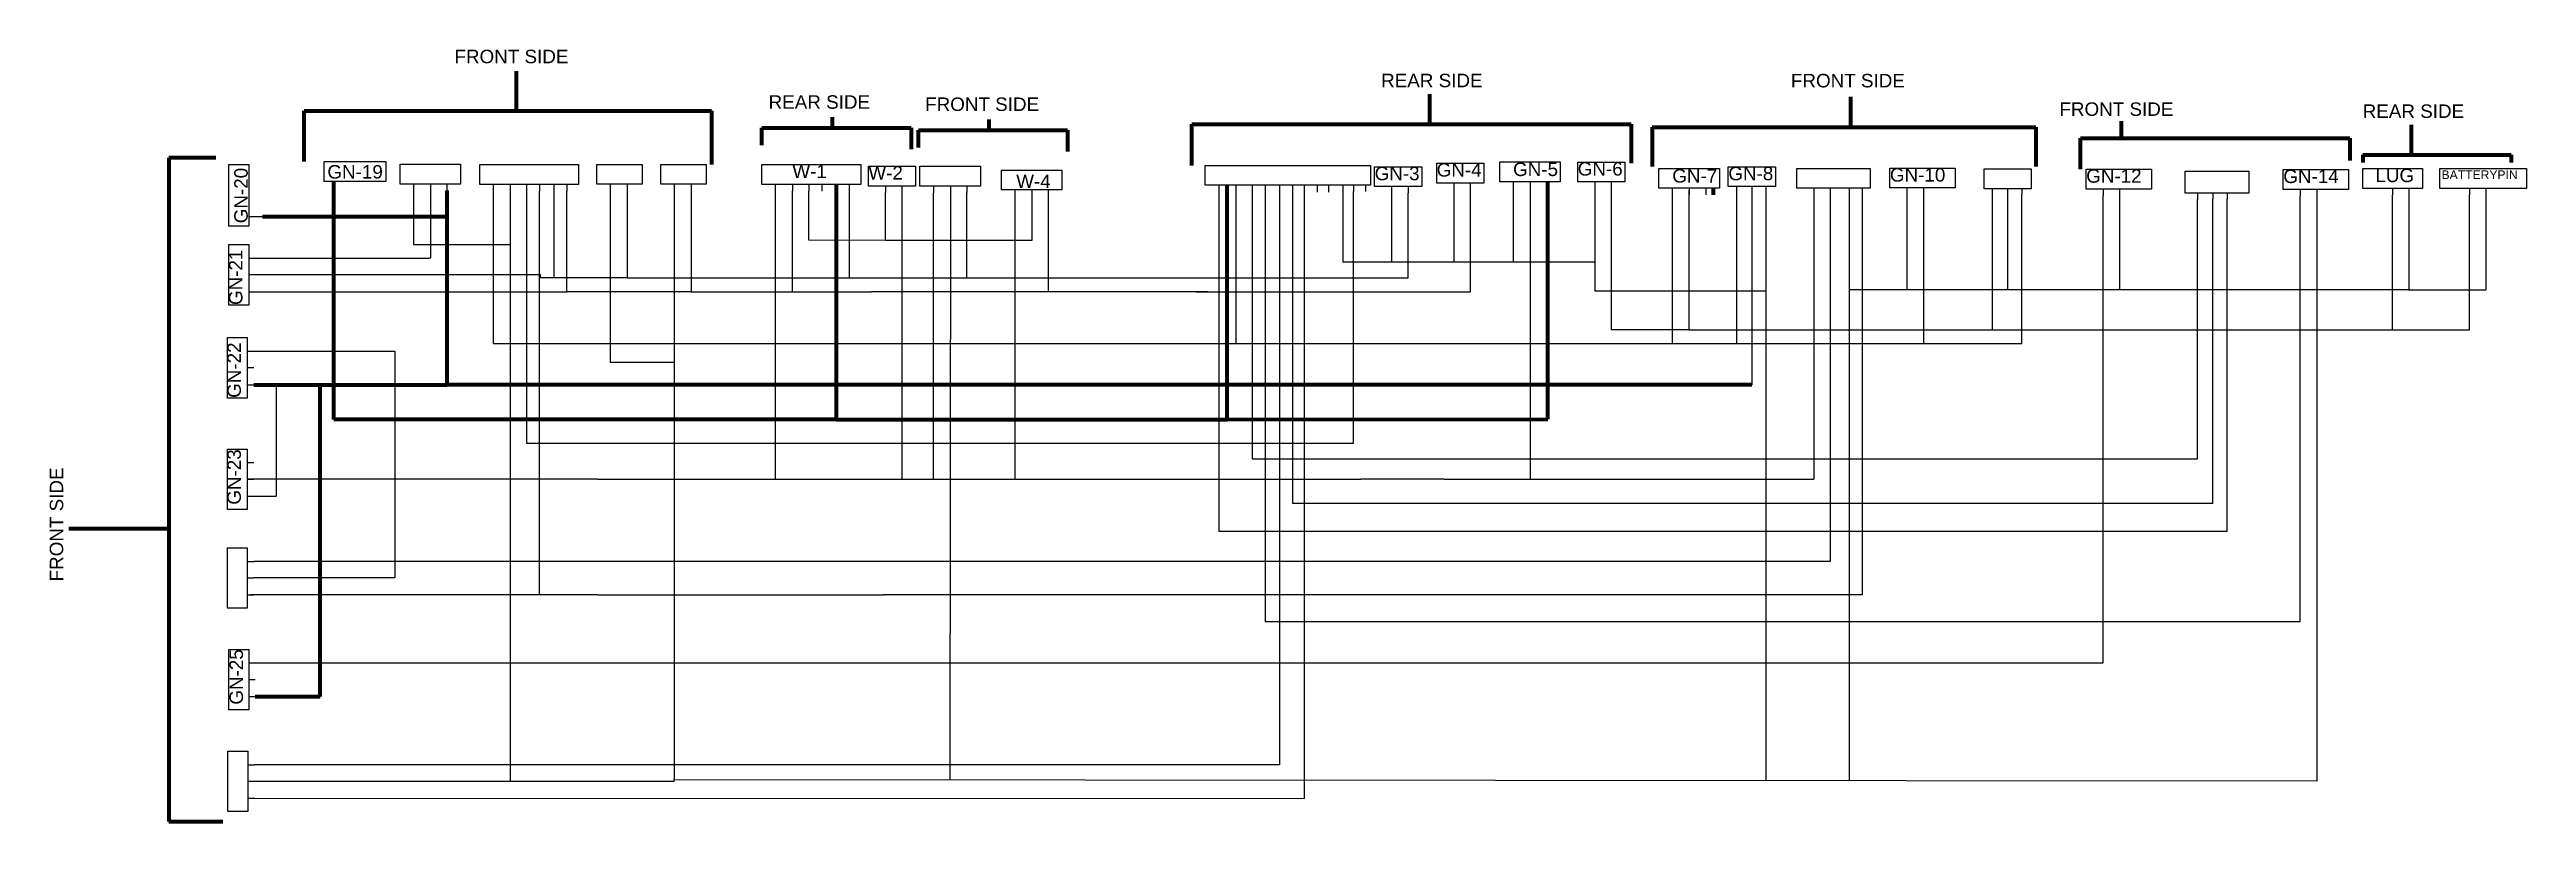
# Model space of a CAD drawing. Header units: inches. Extents: x 12786561 to 193554172, y 58310860 to 140776125.
# Drawn here: x 193551034 to 193554172, y 140775147 to 140776125 of the extents above.
import ezdxf

# ---------------------------------------------------------------- set-up
doc = ezdxf.new("R2010")
doc.units = ezdxf.units.IN
doc.header["$MEASUREMENT"] = 0
doc.styles.add('Annotative', font='arial.ttf')

# ---------------------------------------------------------------- blocks, each defined once
blk = doc.blocks.new('A$C785dddc0')
for p, q in [((1.98, 0.97), (1.98, 0)), ((4.51, 0.97), (4.51, 0.02)), ((6.95, 0.97), (6.95, 0.01))]:
    blk.add_line(p, q)
blk.add_lwpolyline([(0, 3.92), (8.97, 3.92), (8.97, 0.97), (0, 0.97)], close=True)

msp = doc.modelspace()

# ---------------------------------------------------------------- linework, layer by layer
at = {"lineweight": 211}
for p, q in [((193551625.4, 140776047.6), (193551625.4, 140776097.9)), ((193552782.5, 140776030.6), (193552782.5, 140776068.6)), ((193553316.1, 140776026.9), (193553316.1, 140776065.4)), ((193551356.5, 140775983.2), (193551356.5, 140776047.6)), ((193551356.5, 140776047.6), (193551872.4, 140776047.6)), ((193551872.4, 140776047.6), (193551872.4, 140775979.5)), ((193551936.4, 140776003.8), (193551936.4, 140776025.8)), ((193551936.4, 140776025.8), (193552125.3, 140776025.8)), ((193552025.9, 140776025.8), (193552025.9, 140776039.4)), ((193552125.3, 140776025.8), (193552125.3, 140775998.8)), ((193552134.7, 140776001), (193552134.7, 140776023)), ((193552134.7, 140776023), (193552323.5, 140776023)), ((193552224.2, 140776023), (193552224.2, 140776036.6)), ((193552323.5, 140776023), (193552323.5, 140775996)), ((193552481.2, 140775978.4), (193552481.2, 140776030.6)), ((193552481.2, 140776030.6), (193553037.6, 140776030.6)), ((193553037.6, 140776030.6), (193553037.6, 140775981.3)), ((193553064.1, 140776026.9), (193553550.4, 140776026.9)), ((193553064.1, 140776026.9), (193553064.1, 140775976.9)), ((193553550.4, 140776026.9), (193553550.4, 140775976.9)), ((193553659, 140776012.8), (193553659, 140776034.6)), ((193554026.1, 140775991.7), (193554026.1, 140776029.7)), ((193551244.4, 140775988.1), (193551184.8, 140775988.1)), ((193551184.8, 140775988.1), (193551184.8, 140775146.8)), ((193553606.9, 140775973.5), (193553606.9, 140776012.8)), ((193553606.9, 140776012.8), (193553703.2, 140776012.8)), ((193553703.2, 140776012.8), (193553830.3, 140776012.8)), ((193553830.3, 140776012.8), (193553948.3, 140776012.8)), ((193553948.3, 140776012.8), (193553948.3, 140775984.7)), ((193553964.4, 140775991.7), (193554152.5, 140775991.7)), ((193553964.4, 140775991.7), (193553964.4, 140775982)), ((193554152.5, 140775991.7), (193554152.5, 140775982)), ((193553141.7, 140775949.4), (193553141.7, 140775941.1)), ((193551184.8, 140775517.9), (193551058.1, 140775517.9)), ((193551184.8, 140775146.8), (193551253.4, 140775146.8))]:
    msp.add_line(p, q, dxfattribs=at)
at = {"lineweight": -3}
for p, q in [((193551393.9, 140775958), (193551393.9, 140775940.9)), ((193551393.9, 140775940.9), (193551393.9, 140775656.9)), ((193552524.7, 140775953.2), (193552524.7, 140775944.9)), ((193552623.3, 140775953.2), (193552623.3, 140775944.6)), ((193552639.9, 140775953.2), (193552639.9, 140775944.6)), ((193552654, 140775953.2), (193552654, 140775944.6)), ((193552672.2, 140775953.2), (193552672.2, 140775945.3)), ((193552685.9, 140775953.2), (193552685.9, 140775945.3)), ((193552700.9, 140775953.2), (193552700.9, 140775945.3)), ((193553289.7, 140775941.1), (193553289.7, 140775476.3)), ((193553313.8, 140775949.4), (193553313.8, 140775940.5)), ((193553330.1, 140775949.4), (193553330.1, 140775940.5)), ((193551286.3, 140775913.5), (193551303.5, 140775913.5)), ((193553289.7, 140775476.3), (193551292.5, 140775476.3))]:
    msp.add_line(p, q, dxfattribs=at)
at = {"color": 2, "lineweight": 211, "true_color": 0xf1eb1f}
for p, q in [((193551394.1, 140775656.3), (193551394.1, 140775958)), ((193552931.9, 140775656.6), (193552931.9, 140775957.5)), ((193552030.6, 140775954.1), (193552030.6, 140775656.3)), ((193552525.6, 140775656.3), (193552525.6, 140775953.2)), ((193552030.6, 140775656.3), (193551394.1, 140775656.3)), ((193552030.6, 140775656.3), (193552525.6, 140775656.3)), ((193552525.6, 140775656.3), (193552931.9, 140775656.6))]:
    msp.add_line(p, q, dxfattribs=at)
for p, q in [((193552812.8, 140775956), (193552812.8, 140775947.9)), ((193552833.6, 140775956), (193552833.6, 140775947.7)), ((193552991.5, 140775957.3), (193552991.5, 140775949.2)), ((193553012.3, 140775957.3), (193553012.3, 140775949.1)), ((193551494.7, 140775954.7), (193551494.7, 140775946.4)), ((193551516.3, 140775954.7), (193551516.3, 140775946.6)), ((193551537.1, 140775954.7), (193551537.1, 140775946.5)), ((193551595.8, 140775954.1), (193551595.8, 140775945.8)), ((193551617.4, 140775954.1), (193551617.4, 140775946)), ((193551638.2, 140775954.1), (193551638.2, 140775945.8)), ((193551654.7, 140775954.1), (193551654.7, 140775945.5)), ((193551672.7, 140775954.1), (193551672.7, 140775946.2)), ((193551689.2, 140775954.1), (193551689.2, 140775945.5)), ((193551744.2, 140775954.4), (193551744.2, 140775946.1)), ((193551765.8, 140775954.4), (193551765.8, 140775946.3)), ((193551825.1, 140775954.4), (193551825.1, 140775946.1)), ((193551846.7, 140775954.4), (193551846.7, 140775946.3)), ((193551953.3, 140775954.1), (193551953.3, 140775945.8)), ((193551974.9, 140775954.1), (193551974.9, 140775946)), ((193551995.7, 140775954.1), (193551995.7, 140775945.8)), ((193552012.2, 140775954.1), (193552012.2, 140775945.5)), ((193552030.2, 140775954.1), (193552030.2, 140775946.2)), ((193552046.8, 140775954.1), (193552046.8, 140775945.5)), ((193552092.8, 140775952.2), (193552092.8, 140775944.1)), ((193552113.6, 140775952.2), (193552113.6, 140775943.9)), ((193552153.5, 140775952.1), (193552153.5, 140775943.7)), ((193552175.1, 140775952.1), (193552175.1, 140775944)), ((193552195.9, 140775952.1), (193552195.9, 140775943.8)), ((193552515, 140775953.2), (193552515, 140775944.9)), ((193552536.6, 140775953.2), (193552536.6, 140775945.1)), ((193552557.4, 140775953.2), (193552557.4, 140775944.9)), ((193552573.9, 140775953.2), (193552573.9, 140775944.6)), ((193552591.9, 140775953.2), (193552591.9, 140775945.3)), ((193552608.5, 140775953.2), (193552608.5, 140775944.6)), ((193552734.1, 140775951.4), (193552734.1, 140775943.3)), ((193552755, 140775951.4), (193552755, 140775943.2)), ((193553171, 140775951.4), (193553171, 140775943.3)), ((193553190.5, 140775951.4), (193553190.5, 140775943.9)), ((193553208.3, 140775951.4), (193553208.3, 140775943.9)), ((193553268.9, 140775949.4), (193553268.9, 140775941.3)), ((193553289.7, 140775949.4), (193553289.7, 140775941.1)), ((193553387, 140775949.8), (193553387, 140775941.7)), ((193553407.8, 140775949.8), (193553407.8, 140775941.5)), ((193553495.1, 140775948.8), (193553495.1, 140775940.7)), ((193553514.6, 140775948.8), (193553514.6, 140775941.3)), ((193553532.4, 140775948.8), (193553532.4, 140775941.3)), ((193553635.6, 140775948.3), (193553635.6, 140775940.2)), ((193553656.4, 140775948.3), (193553656.4, 140775940)), ((193553755.3, 140775943.3), (193553755.3, 140775935.1)), ((193553774.7, 140775943.3), (193553774.7, 140775935.7)), ((193553792.5, 140775943.3), (193553792.5, 140775935.7)), ((193553885.3, 140775947.8), (193553885.3, 140775939.7)), ((193553906.2, 140775947.8), (193553906.2, 140775939.5)), ((193554002, 140775949), (193554002, 140775940.9)), ((193554022.9, 140775949), (193554022.9, 140775940.8)), ((193554099.8, 140775949.1), (193554099.8, 140775941)), ((193554120.6, 140775949.1), (193554120.6, 140775940.8)), ((193551286.3, 140775860.7), (193551294.6, 140775860.7)), ((193551286.3, 140775839.9), (193551294.4, 140775839.9)), ((193551286.3, 140775818.3), (193551294.6, 140775818.3)), ((193551284.3, 140775742.8), (193551292.5, 140775742.8)), ((193551284.3, 140775722), (193551292.4, 140775722)), ((193551284.3, 140775700.4), (193551292.6, 140775700.4)), ((193551284.3, 140775601.6), (193551292.5, 140775601.6)), ((193551284.3, 140775580.8), (193551292.4, 140775580.8)), ((193551284.3, 140775559.2), (193551292.6, 140775559.2)), ((193551284.3, 140775476.3), (193551292.5, 140775476.3)), ((193551284.3, 140775455.5), (193551292.4, 140775455.5)), ((193551284.3, 140775433.9), (193551292.6, 140775433.9)), ((193551286.2, 140775347.7), (193551294.5, 140775347.7)), ((193551286.2, 140775326.9), (193551294.3, 140775326.9)), ((193551286.2, 140775305.3), (193551294.5, 140775305.3)), ((193551285, 140775218.6), (193551293.3, 140775218.6)), ((193551285, 140775197.8), (193551293.1, 140775197.8)), ((193551285, 140775176.2), (193551293.3, 140775176.2))]:
    msp.add_line(p, q)
at = {"color": 70, "lineweight": -3}
for p, q in [((193551393.9, 140775656.9), (193551393.9, 140775940.9)), ((193552030.2, 140775946.2), (193552030.2, 140775656.9)), ((193552524.7, 140775944.9), (193552524.7, 140775656.9)), ((193552930.5, 140775656.9), (193552930.5, 140775949.2)), ((193551393.9, 140775656.9), (193552030.2, 140775656.9)), ((193552030.2, 140775656.9), (193552930.5, 140775656.9))]:
    msp.add_line(p, q, dxfattribs=at)
at = {"color": 250, "lineweight": -3}
for p, q in [((193551494.7, 140775946.4), (193551494.7, 140775878.1)), ((193551617.4, 140775946), (193551617.4, 140775197.8)), ((193551744.2, 140775946.1), (193551744.2, 140775728.9)), ((193551825.1, 140775946.1), (193551825.1, 140775199.6)), ((193551995.7, 140775883.4), (193551995.7, 140775945.8)), ((193552092.8, 140775883.3), (193552092.8, 140775944.1)), ((193552175.1, 140775944), (193552174.4, 140775199.3)), ((193552278.3, 140775939.1), (193552278.3, 140775883.2)), ((193552672.2, 140775945.3), (193552672.2, 140775856.2)), ((193552734.1, 140775943.3), (193552734.1, 140775856.2)), ((193552812.8, 140775947.9), (193552812.8, 140775856.2)), ((193552888, 140775949.2), (193552888, 140775856.2)), ((193552991.5, 140775949.2), (193552991.5, 140775819.3)), ((193553208.3, 140775943.9), (193553208.3, 140775198.4)), ((193553313.8, 140775940.5), (193553313.8, 140775198.3)), ((193553387, 140775941.7), (193553387, 140775820.7)), ((193553514.6, 140775941.3), (193553514.6, 140775820.7)), ((193553656.4, 140775940), (193553656.4, 140775820.7)), ((193553906.2, 140775939.5), (193553906.2, 140775197.8)), ((193554022.9, 140775940.8), (193554022.9, 140775820.7)), ((193554120.6, 140775940.8), (193554120.6, 140775820.7)), ((193551494.7, 140775878.1), (193551617.4, 140775878.1)), ((193552092.8, 140775883.3), (193551995.7, 140775883.4)), ((193552175, 140775883.2), (193552092.8, 140775883.3)), ((193552278.3, 140775883.2), (193552175, 140775883.2)), ((193552672.2, 140775856.2), (193552734.1, 140775856.2)), ((193552734.1, 140775856.2), (193552812.8, 140775856.2)), ((193552812.8, 140775856.2), (193552991.5, 140775856.2)), ((193552991.5, 140775819.3), (193553208.3, 140775819.3)), ((193553387, 140775820.7), (193553313.8, 140775820.7)), ((193553514.6, 140775820.7), (193553387, 140775820.7)), ((193553656.4, 140775820.7), (193553514.6, 140775820.7)), ((193554022.9, 140775820.7), (193553656.4, 140775820.7)), ((193554022.9, 140775820.7), (193554120.6, 140775820.7)), ((193551744.2, 140775728.9), (193551825.1, 140775728.9)), ((193551293.1, 140775197.8), (193551825.1, 140775197.8)), ((193553906.2, 140775197.8), (193551825.1, 140775199.6)), ((193551825.1, 140775197.8), (193551825.1, 140775199.6))]:
    msp.add_line(p, q, dxfattribs=at)
at = {"color": 252}
for p, q in [((193551516.3, 140775946.6), (193551516.3, 140775860.7)), ((193551294.6, 140775860.7), (193551514.5, 140775860.7)), ((193551516.3, 140775860.7), (193551514.5, 140775860.7))]:
    msp.add_line(p, q, dxfattribs=at)
at = {"color": 1, "lineweight": 140}
for p, q in [((193551537.1, 140775946.5), (193551537.1, 140775700.4)), ((193551303.5, 140775913.5), (193551537.1, 140775913.5)), ((193551292.6, 140775700.4), (193551537.1, 140775700.4)), ((193551376.8, 140775305.3), (193551376.8, 140775700.4)), ((193553190.5, 140775700.4), (193551537.1, 140775700.4)), ((193551294.5, 140775305.3), (193551376.8, 140775305.3))]:
    msp.add_line(p, q, dxfattribs=at)
at = {"color": 2, "lineweight": -3}
for p, q in [((193551595.8, 140775945.8), (193551595.8, 140775752.7)), ((193552536.6, 140775945.1), (193552536.6, 140775752.7)), ((193553089.7, 140775946.1), (193553089.7, 140775752.7)), ((193553171, 140775943.3), (193553171, 140775752.7)), ((193553407.8, 140775941.5), (193553407.8, 140775752.7)), ((193553532.4, 140775752.7), (193553532.4, 140775941.3)), ((193551595.8, 140775752.7), (193553532.4, 140775752.7))]:
    msp.add_line(p, q, dxfattribs=at)
at = {"color": 192, "lineweight": -3}
for p, q in [((193551638.2, 140775945.8), (193551638.2, 140775626.1)), ((193552685.9, 140775626.1), (193552685.9, 140775945.3)), ((193551638.2, 140775626.1), (193552685.9, 140775626.1))]:
    msp.add_line(p, q, dxfattribs=at)
at = {"color": 170, "lineweight": -3}
for p, q in [((193551654.7, 140775433.9), (193551654.7, 140775945.5)), ((193553330.1, 140775940.5), (193553330.1, 140775433.9)), ((193551654.7, 140775433.9), (193551288.4, 140775433.9)), ((193551728.4, 140775433.9), (193551654.7, 140775433.9)), ((193551728.4, 140775433.9), (193552090.5, 140775433.9)), ((193553330.1, 140775433.9), (193552090.5, 140775433.9))]:
    msp.add_line(p, q, dxfattribs=at)
at = {"color": 4}
for p, q in [((193551672.7, 140775946.2), (193551672.7, 140775835.9)), ((193551765.8, 140775946.3), (193551765.8, 140775835.9)), ((193552046.8, 140775945.5), (193552046.8, 140775835.9)), ((193552195.9, 140775835.9), (193552195.9, 140775943.8)), ((193552755, 140775835.9), (193552755, 140775943.2)), ((193551294.4, 140775839.9), (193551655.7, 140775839.9)), ((193551655.7, 140775835.9), (193551655.7, 140775839.9)), ((193551765.8, 140775835.9), (193551655.7, 140775835.9)), ((193551765.8, 140775835.9), (193552307.1, 140775835.9)), ((193552307.1, 140775835.9), (193552580.9, 140775835.9)), ((193552580.9, 140775835.9), (193552755, 140775835.9))]:
    msp.add_line(p, q, dxfattribs=at)
at = {"color": 30}
for p, q in [((193551689.2, 140775818.3), (193551689.2, 140775945.5)), ((193551846.7, 140775946.3), (193551846.7, 140775835.9)), ((193551974.9, 140775818.3), (193551974.9, 140775946)), ((193552299.1, 140775938.9), (193552299.1, 140775818.3)), ((193552833.6, 140775947.7), (193552833.6, 140775818.3)), ((193551846.7, 140775835.9), (193551846.7, 140775818.3)), ((193551294.6, 140775818.3), (193551689.2, 140775818.3)), ((193551846.7, 140775818.3), (193551689.2, 140775818.3)), ((193551846.7, 140775818.3), (193552075, 140775818.3)), ((193552471.9, 140775818.3), (193552075, 140775818.3)), ((193552501.3, 140775818.3), (193552471.9, 140775818.3)), ((193552486.6, 140775818.3), (193552833.6, 140775818.3))]:
    msp.add_line(p, q, dxfattribs=at)
at = {"color": 25, "lineweight": -3}
for p, q in [((193551953.3, 140775945.8), (193551953.3, 140775580.8)), ((193552113.6, 140775943.9), (193552113.6, 140775580.8)), ((193552153.5, 140775580.8), (193552153.5, 140775943.7)), ((193552256.7, 140775938.9), (193552256.7, 140775580.8)), ((193552909.6, 140775949.4), (193552909.6, 140775580.8)), ((193553268.9, 140775941.3), (193553268.9, 140775580.8)), ((193551728.2, 140775580.8), (193551284.3, 140775580.8)), ((193551728.2, 140775580.8), (193552695.1, 140775580.8)), ((193552800.9, 140775580.8), (193552695.1, 140775580.8)), ((193552800.9, 140775580.8), (193553268.9, 140775580.8))]:
    msp.add_line(p, q, dxfattribs=at)
at = {"color": 151, "lineweight": -3}
for p, q in [((193552515, 140775944.9), (193552515, 140775514.6)), ((193553792.5, 140775514.6), (193553792.5, 140775935.7)), ((193552515, 140775514.6), (193553792.5, 140775514.6))]:
    msp.add_line(p, q, dxfattribs=at)
at = {"color": 11, "lineweight": -3}
for p, q in [((193552557.4, 140775944.9), (193552557.4, 140775606.3)), ((193553755.3, 140775606.3), (193553755.3, 140775935.1)), ((193552557.4, 140775606.3), (193553755.3, 140775606.3))]:
    msp.add_line(p, q, dxfattribs=at)
at = {"color": 109, "lineweight": -3}
for p, q in [((193552573.9, 140775944.6), (193552573.9, 140775400.1)), ((193553885.3, 140775400.1), (193553885.3, 140775939.5)), ((193552573.9, 140775400.1), (193553885.3, 140775400.1))]:
    msp.add_line(p, q, dxfattribs=at)
at = {"color": 54, "lineweight": -3, "true_color": 0x979517}
for p, q in [((193552591.9, 140775945.3), (193552591.9, 140775218.6)), ((193552591.9, 140775218.6), (193551293.3, 140775218.6))]:
    msp.add_line(p, q, dxfattribs=at)
at = {"color": 67, "lineweight": -3}
for p, q in [((193552608.5, 140775944.6), (193552608.5, 140775550.1)), ((193553774.7, 140775550.1), (193553774.7, 140775935.7)), ((193552608.5, 140775550.1), (193553774.7, 140775550.1))]:
    msp.add_line(p, q, dxfattribs=at)
at = {"color": 51, "lineweight": -3, "true_color": 0xffff9e}
for p in [(193552623.3, 140775944.6), (193551293.3, 140775176.2)]:
    msp.add_line(p, (193552623.3, 140775176.1), dxfattribs=at)
at = {"color": 14, "lineweight": -3, "ltscale": 10}
for p, q in [((193553012.3, 140775949.1), (193553012.3, 140775769.9)), ((193553111.3, 140775769.9), (193553111.3, 140775946.4)), ((193553495.1, 140775940.7), (193553495.1, 140775769.9)), ((193554002, 140775769.9), (193554002, 140775940.9)), ((193554099.8, 140775770), (193554099.8, 140775941)), ((193553111.3, 140775769.9), (193553012.3, 140775769.9)), ((193553111.3, 140775769.9), (193553495.1, 140775769.9)), ((193553495.1, 140775769.9), (193554002, 140775769.9)), ((193554002, 140775769.9), (193554099.8, 140775769.9))]:
    msp.add_line(p, q, dxfattribs=at)
at = {"color": 1}
for p, q in [((193553190.5, 140775943.9), (193553190.5, 140775700.4)), ((193551320.9, 140775700.4), (193551320.9, 140775559.2)), ((193551292.6, 140775559.2), (193551320.9, 140775559.2))]:
    msp.add_line(p, q, dxfattribs=at)
at = {"color": 231, "lineweight": -3}
for p, q in [((193553635.6, 140775347.7), (193553635.6, 140775940.2)), ((193551286.2, 140775347.7), (193551950, 140775347.7)), ((193551950, 140775347.7), (193553635.6, 140775347.7))]:
    msp.add_line(p, q, dxfattribs=at)
at = {"color": 92}
for p, q in [((193551292.5, 140775742.8), (193551471.1, 140775742.8)), ((193551471.1, 140775742.8), (193551471.1, 140775455.5)), ((193551471.1, 140775455.5), (193551292.4, 140775455.5))]:
    msp.add_line(p, q, dxfattribs=at)
at = {"lineweight": -3}
for points in [[(193551286.3, 140775901.5), (193551261.1, 140775901.5), (193551261.1, 140775979.3), (193551286.3, 140775979.3)], [(193551381.9, 140775958), (193551381.9, 140775983.2), (193551459.7, 140775983.2), (193551459.7, 140775958)]]:
    msp.add_lwpolyline(points, close=True, dxfattribs=at)
for points in [[(193551477.8, 140775979.9), (193551554.4, 140775979.9), (193551554.4, 140775954.7), (193551477.8, 140775954.7)], [(193551578.9, 140775979.3), (193551704, 140775979.3), (193551704, 140775954.1), (193551578.9, 140775954.1)], [(193551727.3, 140775979.5), (193551784.8, 140775979.5), (193551784.8, 140775954.4), (193551727.3, 140775954.4)], [(193551808.2, 140775979.5), (193551865.6, 140775979.5), (193551865.6, 140775954.4), (193551808.2, 140775954.4)], [(193551936.4, 140775979.3), (193552061.5, 140775979.3), (193552061.5, 140775954.1), (193551936.4, 140775954.1)], [(193552071.2, 140775977.4), (193552130.8, 140775977.4), (193552130.8, 140775952.2), (193552071.2, 140775952.2)], [(193552136.6, 140775977.2), (193552213.1, 140775977.2), (193552213.1, 140775952.1), (193552136.6, 140775952.1)], [(193552498.1, 140775978.4), (193552707.4, 140775978.4), (193552707.4, 140775953.2), (193552498.1, 140775953.2)], [(193552712.6, 140775976.6), (193552772.2, 140775976.6), (193552772.2, 140775951.4), (193552712.6, 140775951.4)], [(193552791.2, 140775981.2), (193552850.8, 140775981.2), (193552850.8, 140775956), (193552791.2, 140775956)], [(193552969.9, 140775982.5), (193553029.5, 140775982.5), (193553029.5, 140775957.3), (193552969.9, 140775957.3)], [(193553160.7, 140775976.6), (193553220.3, 140775976.6), (193553220.3, 140775951.4), (193553160.7, 140775951.4)], [(193553247.3, 140775974.5), (193553340.3, 140775974.5), (193553340.3, 140775949.4), (193553247.3, 140775949.4)], [(193553365.4, 140775974.9), (193553448.1, 140775974.9), (193553448.1, 140775949.8), (193553365.4, 140775949.8)], [(193553484.8, 140775974), (193553544.4, 140775974), (193553544.4, 140775948.8), (193553484.8, 140775948.8)], [(193553614.1, 140775973.5), (193553696.8, 140775973.5), (193553696.8, 140775948.3), (193553614.1, 140775948.3)], [(193553739.7, 140775971), (193553820, 140775971), (193553820, 140775943.3), (193553739.7, 140775943.3)], [(193553863.8, 140775973), (193553946.5, 140775973), (193553946.5, 140775947.8), (193553863.8, 140775947.8)], [(193553964.4, 140775974.2), (193554040.1, 140775974.2), (193554040.1, 140775949), (193553964.4, 140775949)], [(193554062.1, 140775974.3), (193554171.9, 140775974.3), (193554171.9, 140775949.1), (193554062.1, 140775949.1)], [(193551261.1, 140775801.4), (193551261.1, 140775877.9), (193551286.3, 140775877.9), (193551286.3, 140775801.4)], [(193551259.1, 140775683.5), (193551259.1, 140775760), (193551284.3, 140775760), (193551284.3, 140775683.5)], [(193551259.1, 140775542.3), (193551259.1, 140775618.8), (193551284.3, 140775618.8), (193551284.3, 140775542.3)], [(193551259.1, 140775417), (193551259.1, 140775493.5), (193551284.3, 140775493.5), (193551284.3, 140775417)], [(193551261.1, 140775288.4), (193551261.1, 140775364.9), (193551286.2, 140775364.9), (193551286.2, 140775288.4)], [(193551259.8, 140775159.3), (193551259.8, 140775235.8), (193551285, 140775235.8), (193551285, 140775159.3)]]:
    msp.add_lwpolyline(points, close=True)

# ---------------------------------------------------------------- block references
at = {"xscale": 8.5351582674165, "yscale": 8.5351582674165, "zscale": 8.5351582674165}
for p in [(193552239.8, 140775938.9), (193552871.1, 140775949.2), (193553072.8, 140775941.1)]:
    msp.add_blockref('A$C785dddc0', p, dxfattribs=at)

# ---------------------------------------------------------------- texts
at = {"attachment_point": 1, "style": 'Annotative'}
for s, width, gutter_width, heights, insert, char_height in [('FRONT SIDE', 217.065, 1, [0], (193551546.8, 140776124.9), 17.07), ('REAR SIDE', 217.065, 1, [0], (193552720.8, 140776094.5), 17.07), ('FRONT SIDE', 217.065, 1, [0], (193553240, 140776094.3), 17.07), ('REAR SIDE', 217.065, 1, [0], (193551944.8, 140776067.2), 17.07), ('FRONT SIDE', 217.065, 1, [0], (193552143.1, 140776064.4), 17.07), ('{\\C255;FRONT SIDE}', 217.065, 1, [0], (193553580.2, 140776058.2), 17.07), ('REAR SIDE', 217.065, 1, [0], (193553964.4, 140776055.6), 17.07), ('GN-19', 46.101, 1, [0], (193551385.8, 140775978.7), 17.07), ('W-1', 25.166, 8.54, [6.19], (193551974.9, 140775979.3), 17.07), ('W-2', 25.166, 8.54, [74.1], (193552071.2, 140775977.4), 17.07), ('GN-3', 25.166, 8.54, [74.1], (193552712.6, 140775976.6), 17.07), ('GN-4', 25.166, 8.54, [17.2], (193552791.2, 140775981.2), 17.07), ('GN-5', 25.166, 8.54, [17.2], (193552888, 140775981.9), 17.07), ('GN-6', 25.166, 8.54, [17.2], (193552969.9, 140775982.5), 17.07), ('GN-7', 25.166, 8.54, [17.2], (193553089.7, 140775973.6), 17.07), ('GN-8', 25.166, 8.54, [17.2], (193553160.7, 140775976.6), 17.07), ('GN-10', 25.166, 8.54, [74.1], (193553365.4, 140775974.9), 17.07), ('GN-12', 25.166, 8.54, [74.1], (193553614.1, 140775973.5), 17.07), ('GN-14', 25.166, 8.54, [74.1], (193553863.8, 140775973), 17.07), ('LUG', 25.166, 8.54, [17.2], (193553980.5, 140775974.2), 17.07), ('BATTERYPIN', 25.166, 8.54, [17.2], (193554064.3, 140775972), 11)]:
    msp.add_mtext_dynamic_manual_height_columns(s, width=width, gutter_width=gutter_width, heights=heights, dxfattribs=dict(at, insert=insert, char_height=char_height))
at = {"char_height": 17.07, "attachment_point": 1, "rotation": 90, "style": 'Annotative'}
for s, width, gutter_width, heights, insert in [('GN-20', 6.054, 1, [0], (193551267.8, 140775905)), ('GN-21', 25.166, 8.54, [6.19], (193551261.1, 140775801.4)), ('GN-22', 25.166, 8.54, [39.4], (193551259.1, 140775683.7)), ('GN-23', 25.166, 8.54, [6.19], (193551259.1, 140775548.3)), ('FRONT SIDE', 217.065, 1, [0], (193551034, 140775451.1)), ('GN-25', 25.166, 8.54, [6.19], (193551261.8, 140775294.9))]:
    msp.add_mtext_dynamic_manual_height_columns(s, width=width, gutter_width=gutter_width, heights=heights, dxfattribs=dict(at, insert=insert))
at = {"insert": (193552258.5, 140775966.7), "char_height": 17.07, "width": 58.866, "attachment_point": 1, "style": 'Annotative'}
msp.add_mtext('W-4', dxfattribs=at)

doc.saveas('drawing.dxf')
